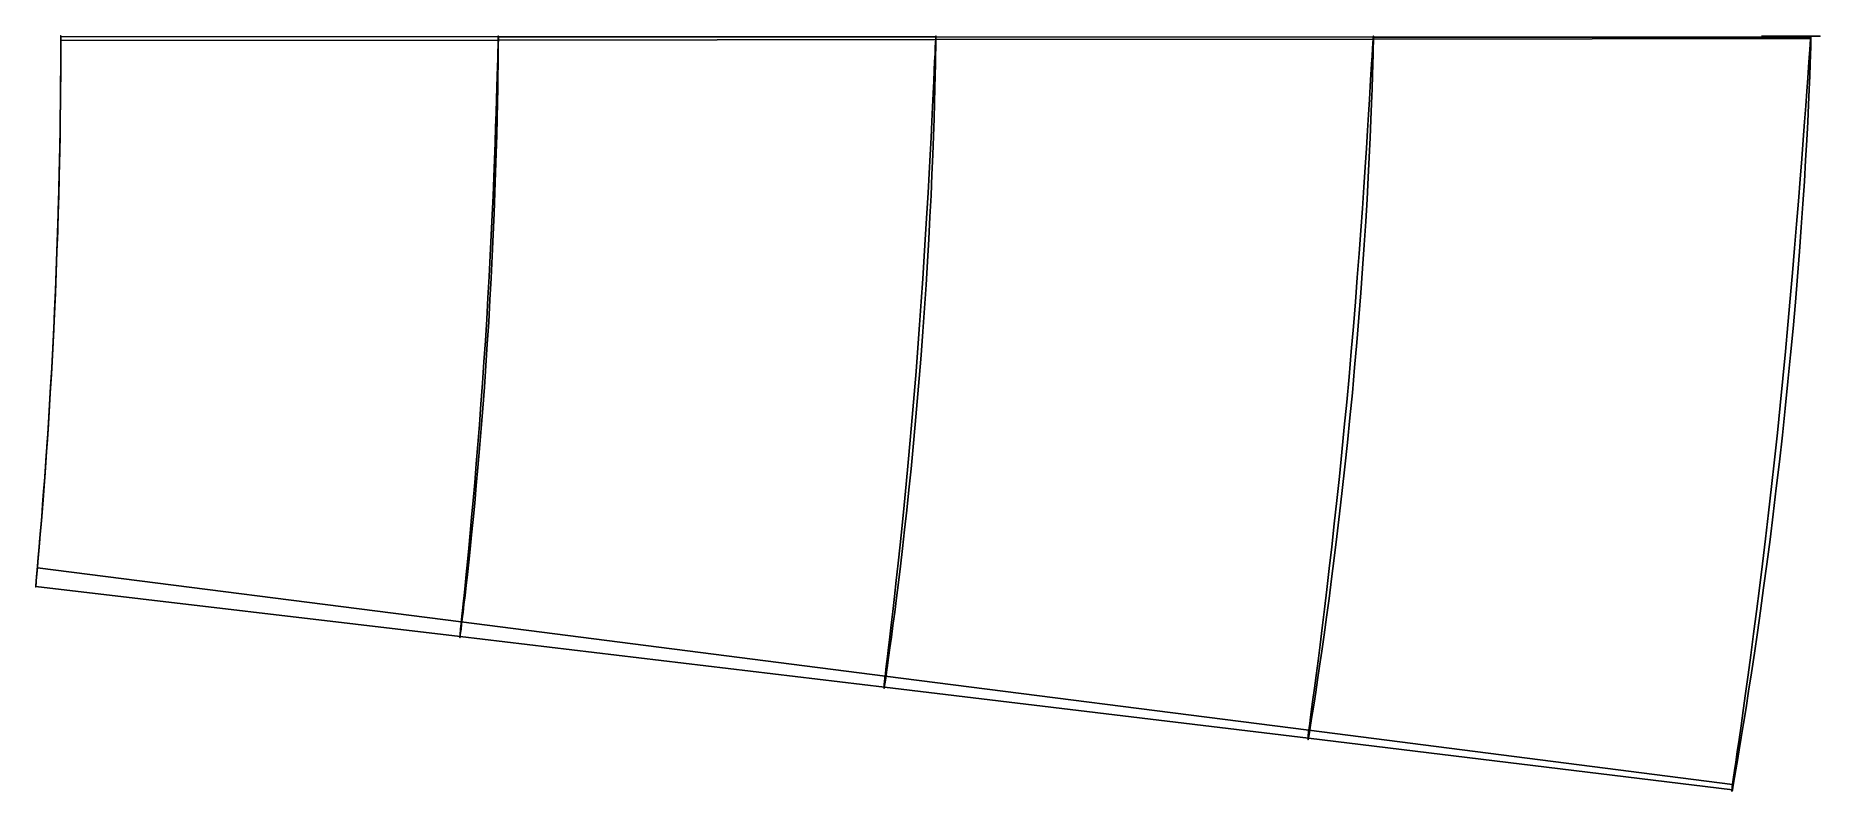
# Model space of a CAD drawing. Extents: x 308.7 to 400, y -38.6 to 0.
import ezdxf

# ---------------------------------------------------------------- set-up
doc = ezdxf.new("R2010")
doc.units = 0

msp = doc.modelspace()

# ---------------------------------------------------------------- linework, layer by layer
at = {"layer": '1', "color": 4}
for points in [[(309.999921, -0.220959, 0.007214), (309.999942, -0.190062, -0.006836), (309.999959, -0.15995, -0.017742), (309.999972, -0.130994, -0.025371), (309.999983, -0.103552, -0.029628), (309.99999, -0.077961, -0.030461), (309.999995, -0.054538, -0.027862), (309.999998, -0.033571, -0.021862), (310, -0.015317, -0.012536), (310, 0, 0), (310, 0.012193, 0.015592), (309.999999, 0.021112, 0.034047), (309.999999, 0.026651, 0.055138), (309.999999, 0.028743, 0.078605), (309.999999, 0.027365, 0.104159), (309.999999, 0.022535, 0.131486), (310, 0.014316, 0.160249), (310, 0.002809, 0.190097), (310, -0.011841, 0.220662)], [(332.380309, -0.194515, 1.435868), (332.380512, -0.166784, 1.42422), (332.380667, -0.1398, 1.415335), (332.380774, -0.113926, 1.409332), (332.380831, -0.089514, 1.406292), (332.380837, -0.066894, 1.406257), (332.380792, -0.046371, 1.409225), (332.380699, -0.028224, 1.415158), (332.380557, -0.012697, 1.423973), (332.380371, 0, 1.435553), (332.380142, 0.009697, 1.449739), (332.379873, 0.016264, 1.46634), (332.37957, 0.019614, 1.485132), (332.379236, 0.019702, 1.505861), (332.378875, 0.016529, 1.528245), (332.378492, 0.010139, 1.551985), (332.378092, 0.000621, 1.576758), (332.377681, -0.011897, 1.60223), (332.377263, -0.027244, 1.628059)], [(354.760877, -0.168946, 2.866052), (354.761218, -0.14441, 2.856599), (354.761473, -0.120559, 2.849536), (354.76164, -0.097749, 2.84497), (354.761715, -0.076317, 2.842968), (354.761698, -0.056582, 2.843558), (354.76159, -0.038837, 2.846733), (354.761392, -0.023344, 2.852445), (354.761107, -0.010335, 2.86061), (354.760741, 0, 2.871105), (354.760299, 0.007507, 2.883776), (354.759787, 0.012075, 2.898433), (354.759214, 0.013638, 2.914861), (354.758588, 0.012173, 2.932815), (354.757917, 0.007704, 2.952029), (354.757213, 0.000297, 2.972218), (354.756485, -0.009937, 2.993084), (354.755743, -0.022845, 3.014317), (354.754999, -0.038235, 3.035603)], [(377.141588, -0.143843, 4.297825), (377.14202, -0.122585, 4.29036), (377.142336, -0.101933, 4.284922), (377.14253, -0.082222, 4.2816), (377.1426, -0.063773, 4.280448), (377.142543, -0.046888, 4.281485), (377.142362, -0.03184, 4.284694), (377.142059, -0.018876, 4.290022), (377.14164, -0.008204, 4.297384), (377.141112, 0, 4.306658), (377.140483, 0.005604, 4.317694), (377.139764, 0.008518, 4.330312), (377.138967, 0.008693, 4.344308), (377.138104, 0.006129, 4.359454), (377.13719, 0.000867, 4.375502), (377.136239, -0.007006, 4.392193), (377.135266, -0.017363, 4.409255), (377.134288, -0.030033, 4.426411), (377.13332, -0.04481, 4.443381)], [(399.522376, -0.118738, 5.73128), (399.522854, -0.10091, 5.7256), (399.523192, -0.083587, 5.721587), (399.523385, -0.067078, 5.719311), (399.523429, -0.051678, 5.718813), (399.523323, -0.037664, 5.720103), (399.523069, -0.025284, 5.723158), (399.522673, -0.014761, 5.727922), (399.522141, -0.006283, 5.734311), (399.521482, 0, 5.74221), (399.52071, 0.003975, 5.751479), (399.519837, 0.005571, 5.761951), (399.51888, 0.004761, 5.773441), (399.517855, 0.001558, 5.785742), (399.51678, -0.003978, 5.798634), (399.515676, -0.01175, 5.811889), (399.51456, -0.021619, 5.825268), (399.513454, -0.033406, 5.838534), (399.512376, -0.046903, 5.851449)]]:
    msp.add_polyline3d(points, dxfattribs=at)
at = {"layer": '1', "color": 7}
for points in [[(310, 0, -50), (310, 0, 0), (310, 0, 0.6), (310, 0, 1.2), (310, 0, 1.8), (310, 0, 2.4), (310, 0, 3), (310, 0, 3.6), (310, 0, 4.2), (310, 0, 4.8), (310, 0, 5.4), (310, 0, 6), (310, 0, 6.6), (310, 0, 7.2), (310, 0, 7.8), (310, 0, 8.4), (310, 0, 9), (310, 0, 9.6), (310, 0, 10.2), (310, 0, 10.8), (310, 0, 11.4), (310, 0, 12), (310, 0, 12.6), (310, 0, 13.2), (310, 0, 13.8), (310, 0, 14.4), (310, 0, 15), (310, 0, 15.6), (310, 0, 16.2), (310, 0, 16.8), (310, 0, 17.4), (310, 0, 18), (310, 0, 18.6), (310, 0, 19.2), (310, 0, 19.8), (310, 0, 20.4), (310, 0, 21), (310, 0, 21.6), (310, 0, 22.2), (310, 0, 22.8), (310, 0, 23.4), (310, 0, 24), (310, 0, 24.6), (310, 0, 25.2), (310, 0, 25.8), (310, 0, 26.4), (310, 0, 27), (310, 0, 27.6), (310, 0, 28.2), (310, 0, 28.8), (310, 0, 29.4), (310, 0, 30), (310, 0, 30.6), (310, 0, 31.2), (310, 0, 31.8), (310, 0, 32.4), (310, 0, 33), (310, 0, 33.6), (310, 0, 34.2), (310, 0, 34.8), (310, 0, 35.4), (310, 0, 36), (310, 0, 76)], [(400, 0, -50), (400, 0, 0), (399.7, 0, 3.6), (399.521482, 0, 5.74221), (399.485463, 0, 6.174439), (399.449444, 0, 6.606667), (399.413425, 0, 7.038896), (399.377406, 0, 7.471125), (399.341387, 0, 7.903353), (399.305368, 0, 8.335582), (399.269349, 0, 8.767811), (399.23333, 0, 9.200039), (399.197311, 0, 9.632268), (399.161292, 0, 10.064497), (399.125273, 0, 10.496725), (399.089254, 0, 10.928954), (399.053235, 0, 11.361182), (399.017216, 0, 11.793411), (398.981197, 0, 12.22564), (398.945178, 0, 12.657868), (398.909159, 0, 13.090097), (398.87314, 0, 13.522326), (398.83712, 0, 13.954554), (398.801101, 0, 14.386783), (398.765082, 0, 14.819012), (398.729063, 0, 15.25124), (398.693044, 0, 15.683469), (398.657025, 0, 16.115697), (398.621006, 0, 16.547926), (398.584987, 0, 16.980155), (398.548968, 0, 17.412383), (398.512949, 0, 17.844612), (398.47693, 0, 18.276841), (398.440911, 0, 18.709069), (398.404892, 0, 19.141298), (398.368873, 0, 19.573527), (398.332854, 0, 20.005755), (398.296835, 0, 20.437984), (398.260816, 0, 20.870212), (398.224797, 0, 21.302441), (398.188778, 0, 21.73467), (398.152758, 0, 22.166898), (398.116739, 0, 22.599127), (398.08072, 0, 23.031356), (398.044701, 0, 23.463584), (398.008682, 0, 23.895813), (397.972663, 0, 24.328041), (397.936644, 0, 24.76027), (397.900625, 0, 25.192499), (397.864606, 0, 25.624727), (397.828587, 0, 26.056956), (397.792568, 0, 26.489185), (397.756549, 0, 26.921413), (397.72053, 0, 27.353642), (397.684511, 0, 27.785871), (397.648492, 0, 28.218099), (397.612473, 0, 28.650328), (397.576454, 0, 29.082556), (397.540435, 0, 29.514785), (397.504416, 0, 29.947014), (397.468396, 0, 30.379242), (397.432377, 0, 30.811471), (397.396358, 0, 31.2437), (397.360339, 0, 31.675928), (397.3, 0, 32.4), (397, 0, 36), (397, 0, 76)], [(309.999921, -0.220959, 0.007214), (332.380309, -0.194515, 1.435868), (354.760877, -0.168946, 2.866052), (377.141588, -0.143843, 4.297825), (399.522376, -0.118738, 5.73128)], [(310, -0.011841, 0.220662), (332.377263, -0.027244, 1.628059), (354.754999, -0.038235, 3.035603), (377.13332, -0.04481, 4.443381), (399.512376, -0.046903, 5.851449)], [(308.803877, -27.205982, 35.8686), (330.483994, -29.979458, 34.863328), (352.160296, -32.753369, 33.83818), (373.833843, -35.526919, 32.793335), (395.5058, -38.299509, 31.729514)], [(308.718473, -28.15856, 35.325476), (330.423947, -30.727756, 34.327184), (352.12472, -33.319924, 33.336675), (373.820062, -35.935572, 32.351637), (395.509213, -38.574377, 31.369709)]]:
    msp.add_polyline3d(points, dxfattribs=at)
at = {"layer": '1', "color": 1}
for points in [[(308.718473, -28.15856, 35.325476), (308.723618, -28.102096, 35.168875), (308.7324, -28.005448, 34.902233), (308.744804, -27.868365, 34.527096), (308.760806, -27.690514, 34.045641), (308.780348, -27.471748, 33.460512), (308.803498, -27.210288, 32.775912), (308.831013, -26.896196, 32.001595), (308.862352, -26.533897, 31.139471), (308.896898, -26.128648, 30.191407), (308.935323, -25.670331, 29.169359), (308.977713, -25.154972, 28.082376), (309.022669, -24.596546, 26.928617), (309.071445, -23.975866, 25.72824), (309.122631, -23.306635, 24.480693), (309.175964, -22.588121, 23.195305), (309.231659, -21.812399, 21.887117), (309.28803, -20.997961, 20.553173), (309.345989, -20.126085, 19.217363), (309.403453, -19.222461, 17.871884), (309.461027, -18.272184, 16.538976), (309.517095, -17.296465, 15.213991), (309.571846, -16.28718, 13.914786), (309.62419, -15.259777, 12.640873), (309.673948, -14.214278, 11.403902), (309.720768, -13.154693, 10.212376), (309.763998, -12.094023, 9.06695), (309.803916, -11.024242, 7.986045), (309.839639, -9.969857, 6.959494), (309.871635, -8.920196, 6.007568), (309.899364, -7.898364, 5.119838), (309.923093, -6.904831, 4.305541), (309.942979, -5.94556, 3.568377), (309.959063, -5.037805, 2.900504), (309.971776, -4.183039, 2.308163), (309.981451, -3.391143, 1.788786), (309.988473, -2.673259, 1.33758), (309.993346, -2.031112, 0.958184), (309.996513, -1.470376, 0.649602), (309.998379, -1.002576, 0.404087), (309.999348, -0.635982, 0.216259), (309.999774, -0.37469, 0.084205), (309.999921, -0.220959, 0.007214)], [(330.423947, -30.727756, 34.327184), (330.433285, -30.652864, 34.180153), (330.449183, -30.524933, 33.929893), (330.47155, -30.344008, 33.577897), (330.500255, -30.110169, 33.12631), (330.535112, -29.823744, 32.577739), (330.575972, -29.484151, 31.936101), (330.623115, -29.084609, 31.210606), (330.676029, -28.627987, 30.40408), (330.733963, -28.120069, 29.517671), (330.797019, -27.554658, 28.562287), (330.865027, -26.928255, 27.547593), (330.936681, -26.253369, 26.471403), (331.01237, -25.517254, 25.351977), (331.090909, -24.730121, 24.190057), (331.171644, -23.894285, 22.993088), (331.254384, -23.003639, 21.776173), (331.337615, -22.075227, 20.535413), (331.421557, -21.094684, 19.294056), (331.504504, -20.084796, 18.04365), (331.586486, -19.034353, 16.8057), (331.666164, -17.962546, 15.574866), (331.74335, -16.863533, 14.368501), (331.817096, -15.752177, 13.184979), (331.887073, -14.628874, 12.036062), (331.952812, -13.499735, 10.928118), (332.013837, -12.375122, 9.863069), (332.070085, -11.250427, 8.857478), (332.121075, -10.146357, 7.902176), (332.166917, -9.055082, 7.016461), (332.207412, -7.997078, 6.190037), (332.242712, -6.973027, 5.432414), (332.272969, -5.989422, 4.746468), (332.298431, -5.061231, 4.1251), (332.319441, -4.190586, 3.574213), (332.336398, -3.386614, 3.091317), (332.349782, -2.659443, 2.671839), (332.360025, -2.011119, 2.319344), (332.367583, -1.447098, 2.032803), (332.372975, -0.977697, 1.804767), (332.376669, -0.610257, 1.630224), (332.379027, -0.348501, 1.50747), (332.380309, -0.194515, 1.435868)], [(352.12472, -33.319924, 33.336675), (352.138245, -33.227295, 33.200522), (352.161244, -33.069248, 32.968809), (352.193545, -32.846121, 32.642955), (352.234903, -32.558441, 32.224967), (352.285002, -32.206947, 31.717384), (352.343486, -31.792041, 31.123758), (352.410176, -31.310009, 30.452137), (352.484502, -30.762635, 29.706346), (352.56563, -30.155776, 28.8871), (352.653132, -29.487048, 28.003421), (352.746536, -28.753382, 27.065775), (352.844627, -27.966016, 26.071767), (352.947028, -27.118065, 25.036854), (353.052684, -26.216498, 23.963895), (353.160631, -25.266606, 22.857776), (353.270259, -24.263806, 21.733771), (353.380237, -23.224021, 20.587077), (353.490121, -22.136587, 19.440208), (353.598572, -21.021829, 18.284298), (353.705059, -19.871801, 17.139991), (353.80852, -18.704038, 16.001363), (353.908384, -17.5145, 14.885533), (354.003862, -16.318011, 13.789306), (354.094436, -15.114886, 12.725244), (354.179586, -13.91373, 11.696694), (354.258917, -12.721876, 10.70814), (354.332074, -11.538553, 9.773199), (354.398905, -10.380642, 8.884675), (354.459164, -9.24308, 8.060582), (354.512982, -8.144105, 7.290884), (354.560347, -7.084182, 6.586025), (354.601442, -6.071183, 5.946962), (354.636678, -5.117266, 5.36851), (354.666318, -4.225611, 4.8557), (354.690832, -3.404594, 4.406297), (354.710793, -2.663502, 4.015948), (354.726571, -2.004799, 3.688004), (354.738637, -1.433654, 3.421545), (354.747638, -0.959318, 3.209445), (354.754115, -0.58838, 3.047012), (354.758443, -0.324262, 2.932728), (354.760877, -0.168946, 2.866052)], [(373.820062, -35.935572, 32.351637), (373.837666, -35.826175, 32.227529), (373.867594, -35.639572, 32.016231), (373.90959, -35.376416, 31.719101), (373.963299, -35.037586, 31.338013), (374.028265, -34.624302, 30.875286), (374.103947, -34.137835, 30.333974), (374.189783, -33.576959, 29.720715), (374.285051, -32.942956, 29.040217), (374.388847, -32.241812, 28.292684), (374.500346, -31.473796, 27.485435), (374.618677, -30.637304, 26.628722), (374.742718, -29.741795, 25.720931), (374.871496, -28.785827, 24.773538), (375.00391, -27.773495, 23.792338), (375.138833, -26.712521, 22.779418), (375.275181, -25.600216, 21.749694), (375.411841, -24.450753, 20.698493), (375.547704, -23.257927, 19.646027), (375.681793, -22.038998, 18.584424), (375.813023, -20.789526, 17.532598), (375.940607, -19.52516, 16.48482), (376.063564, -18.244114, 15.457245), (376.181313, -16.960499, 14.445966), (376.293058, -15.675108, 13.464013), (376.398363, -14.39853, 12.511678), (376.496724, -13.13561, 11.59649), (376.587628, -11.889346, 10.728275), (376.671103, -10.672748, 9.903063), (376.746589, -9.48383, 9.136678), (376.814523, -8.338635, 8.419864), (376.874651, -7.237658, 7.763995), (376.927262, -6.18974, 7.168281), (376.97285, -5.204859, 6.62943), (377.011622, -4.286995, 6.15174), (377.04412, -3.444079, 5.733029), (377.071006, -2.684492, 5.369462), (377.092603, -2.011229, 5.063977), (377.109397, -1.429206, 4.815798), (377.122179, -0.946776, 4.618111), (377.131567, -0.569823, 4.466632), (377.137951, -0.301532, 4.360021), (377.141588, -0.143843, 4.297825)], [(395.509213, -38.574377, 31.369709), (395.530713, -38.449226, 31.258468), (395.567254, -38.235844, 31.069065), (395.618504, -37.935133, 30.802711), (395.684003, -37.54831, 30.461069), (395.763168, -37.076984, 30.046225), (395.855295, -36.523067, 29.560788), (395.959541, -35.887392, 29.009712), (396.074956, -35.171521, 28.397904), (396.200578, -34.380979, 27.725824), (396.335295, -33.518179, 26.99891), (396.477836, -32.583372, 26.226392), (396.627088, -31.584459, 25.407868), (396.781727, -30.523859, 24.551111), (396.940384, -29.404501, 23.663932), (397.101913, -28.235233, 22.74653), (397.264765, -27.015884, 21.812285), (397.427973, -25.758445, 20.857953), (397.589902, -24.461405, 19.899894), (397.749797, -23.138566, 18.93293), (397.906119, -21.78944, 17.972761), (398.05827, -20.427333, 17.015229), (398.204897, -19.053151, 16.074476), (398.345612, -17.679838, 15.146853), (398.479301, -16.309487, 14.244847), (398.605713, -14.953499, 13.366789), (398.724054, -13.615538, 12.522524), (398.833826, -12.30165, 11.718036), (398.935009, -11.021502, 10.953272), (399.026825, -9.776103, 10.24124), (399.109943, -8.579222, 9.57431), (399.183787, -7.431785, 8.964463), (399.248873, -6.343615, 8.40881), (399.305622, -5.322444, 7.906885), (399.354252, -4.373338, 7.461625), (399.395366, -3.503712, 7.07119), (399.42971, -2.721239, 6.732245), (399.457576, -2.029436, 6.44722), (399.479465, -1.432983, 6.215575), (399.496323, -0.939428, 6.030873), (399.508846, -0.554072, 5.889235), (399.517443, -0.279904, 5.789504), (399.522376, -0.118738, 5.73128)]]:
    msp.add_polyline3d(points, dxfattribs=at)
at = {"layer": '1', "color": 3}
for points in [[(310, -0.011841, 0.220662), (309.999986, -0.091611, 0.372632), (309.999916, -0.227601, 0.631092), (309.999716, -0.419282, 0.994048), (309.999283, -0.666851, 1.457795), (309.998471, -0.97358, 2.014629), (309.997082, -1.344955, 2.653915), (309.994892, -1.77964, 3.371179), (309.991678, -2.271423, 4.165981), (309.987149, -2.822648, 5.028848), (309.980984, -3.433625, 5.951893), (309.972944, -4.095577, 6.935382), (309.962605, -4.814913, 7.964831), (309.949663, -5.586268, 9.036614), (309.933962, -6.398395, 10.151954), (309.91492, -7.262411, 11.291712), (309.892704, -8.155484, 12.46676), (309.866702, -9.089924, 13.656857), (309.837194, -10.045545, 14.869685), (309.803947, -11.023368, 16.094532), (309.767047, -12.015683, 17.327945), (309.726831, -13.011154, 18.569065), (309.683061, -14.014333, 19.804415), (309.636559, -15.006717, 21.038441), (309.586834, -15.999754, 22.252743), (309.535198, -16.969411, 23.455549), (309.480869, -17.932974, 24.624883), (309.425514, -18.864013, 25.770397), (309.368689, -19.774082, 26.874939), (309.311521, -20.649046, 27.939503), (309.254739, -21.482699, 28.959635), (309.198033, -22.283995, 29.92137), (309.143389, -23.029652, 30.831941), (309.090403, -23.730206, 31.677173), (309.039922, -24.378811, 32.454478), (308.993282, -24.963005, 33.164976), (308.950571, -25.486171, 33.800582), (308.911852, -25.951262, 34.354236), (308.878333, -26.347209, 34.827771), (308.850509, -26.671392, 35.218583), (308.828673, -26.923051, 35.523699), (308.813071, -27.101421, 35.740902), (308.803877, -27.205982, 35.8686)], [(332.377263, -0.027244, 1.628059), (332.374943, -0.119162, 1.770578), (332.37094, -0.27582, 2.012914), (332.365192, -0.496615, 2.353246), (332.357627, -0.781433, 2.788141), (332.348189, -1.132697, 3.310349), (332.336812, -1.55477, 3.909646), (332.323306, -2.046187, 4.581669), (332.307413, -2.60114, 5.32609), (332.288948, -3.221041, 6.133871), (332.267672, -3.905506, 6.997469), (332.243296, -4.646453, 7.917127), (332.215588, -5.448009, 8.879468), (332.184268, -6.305294, 9.880472), (332.149112, -7.207179, 10.922119), (332.10985, -8.16199, 11.985958), (332.066411, -9.149507, 13.082503), (332.018551, -10.177916, 14.193195), (331.966363, -11.230043, 15.324608), (331.909837, -12.303757, 16.468109), (331.849091, -13.392833, 17.618976), (331.784477, -14.485582, 18.777389), (331.716032, -15.585127, 19.929699), (331.644468, -16.674292, 21.080859), (331.569732, -17.761436, 22.212807), (331.492923, -18.82505, 23.334094), (331.41383, -19.878237, 24.423154), (331.333868, -20.897567, 25.490053), (331.25305, -21.891702, 26.517739), (331.172524, -22.846828, 27.508287), (331.093049, -23.758252, 28.456333), (331.01489, -24.62986, 29.350148), (330.939674, -25.44325, 30.195946), (330.867462, -26.205941, 30.98003), (330.799264, -26.910055, 31.70119), (330.736277, -27.545615, 32.360177), (330.678816, -28.115163, 32.948814), (330.627301, -28.618849, 33.461494), (330.582803, -29.04764, 33.89997), (330.545869, -29.399126, 34.261753), (330.516893, -29.6722, 34.544147), (330.496193, -29.865866, 34.745147), (330.483994, -29.979458, 34.863328)], [(354.754999, -0.038235, 3.035603), (354.75033, -0.142148, 3.168654), (354.74232, -0.319249, 3.394905), (354.73092, -0.568832, 3.712653), (354.716089, -0.890504, 4.118702), (354.697865, -1.285957, 4.606189), (354.676327, -1.758516, 5.165307), (354.651321, -2.306438, 5.791918), (354.622557, -2.924344, 6.485632), (354.589963, -3.612788, 7.237814), (354.553389, -4.370607, 8.041399), (354.512506, -5.190703, 8.896025), (354.467249, -6.074299, 9.790551), (354.417407, -7.01775, 10.719403), (354.362646, -8.009519, 11.68593), (354.303027, -9.055444, 12.672426), (354.238234, -10.13775, 13.688677), (354.168364, -11.260404, 14.718714), (354.093364, -12.409597, 15.766847), (354.013377, -13.579603, 16.827752), (353.92862, -14.766038, 17.894496), (353.839423, -15.956383, 18.968928), (353.746135, -17.152869, 20.036752), (353.649339, -18.33918, 21.103651), (353.549437, -19.520971, 22.151993), (353.447303, -20.678866, 23.190505), (353.343317, -21.822278, 24.198271), (353.238621, -22.930186, 25.1857), (353.133719, -24.008762, 26.13591), (353.029735, -25.044301, 27.052213), (352.927524, -26.033622, 27.927742), (352.82784, -26.9759, 28.753897), (352.732015, -27.85711, 29.535071), (352.640576, -28.682035, 30.258291), (352.554645, -29.441806, 30.924015), (352.475303, -30.128882, 31.531929), (352.403138, -30.744606, 32.074147), (352.338856, -31.286843, 32.54673), (352.283393, -31.748555, 32.950849), (352.237369, -32.127385, 33.284142), (352.201272, -32.42185, 33.544253), (352.175489, -32.63078, 33.729358), (352.160296, -32.753369, 33.83818)], [(377.13332, -0.04481, 4.443381), (377.126257, -0.160691, 4.566806), (377.114161, -0.358234, 4.776725), (377.097, -0.63661, 5.071502), (377.074765, -0.995166, 5.448162), (377.047589, -1.434861, 5.900306), (377.015711, -1.958079, 6.418514), (376.97902, -2.562767, 6.998899), (376.937203, -3.243993, 7.640784), (376.890302, -4.001309, 8.336212), (376.838269, -4.832976, 9.078373), (376.780758, -5.732534, 9.866405), (376.717811, -6.698822, 10.69135), (376.649371, -7.72892, 11.546222), (376.574923, -8.811023, 12.435689), (376.494867, -9.948418, 13.343277), (376.408684, -11.125999, 14.277093), (376.316699, -12.343373, 15.224966), (376.218839, -13.58995, 16.188057), (376.115248, -14.856885, 17.164791), (376.006376, -16.14107, 18.145946), (375.892458, -17.42967, 19.13467), (375.774216, -18.723334, 20.116841), (375.652071, -20.007043, 21.098122), (375.526905, -21.283532, 22.062061), (375.39935, -22.535823, 23.016686), (375.270395, -23.769083, 23.943135), (375.140886, -24.965511, 24.850598), (375.01185, -26.128233, 25.723426), (374.884324, -27.244104, 26.565674), (374.759378, -28.311016, 27.368764), (374.638091, -29.323883, 28.128117), (374.521625, -30.272764, 28.845185), (374.410972, -31.1593, 29.508787), (374.307256, -31.974778, 30.120121), (374.211548, -32.71305, 30.678065), (374.124718, -33.374403, 31.175052), (374.04765, -33.955103, 31.608777), (373.98121, -34.449624, 31.979658), (373.926095, -34.855616, 32.285408), (373.88288, -35.171356, 32.523927), (373.852019, -35.395457, 32.693627), (373.833843, -35.526919, 32.793335)], [(399.512376, -0.046903, 5.851449), (399.502881, -0.17492, 5.964971), (399.486644, -0.393053, 6.157955), (399.463643, -0.700412, 6.428915), (399.433905, -1.096084, 6.775097), (399.39766, -1.580366, 7.19056), (399.355326, -2.154731, 7.666332), (399.306827, -2.816755, 8.198857), (399.251856, -3.56187, 8.787073), (399.190569, -4.388728, 9.423678), (399.123015, -5.294848, 10.102385), (399.048905, -6.27459, 10.821206), (398.968254, -7.324243, 11.574276), (398.881283, -8.441514, 12.352835), (398.787236, -9.614625, 13.162535), (398.686803, -10.844133, 13.988957), (398.579358, -12.117409, 14.83789), (398.465266, -13.430144, 15.701632), (398.344605, -14.774156, 16.578124), (398.217372, -16.138713, 17.46879), (398.084353, -17.520748, 18.363197), (397.945664, -18.907887, 19.264758), (397.802405, -20.298703, 20.160482), (397.654872, -21.679901, 21.054943), (397.504361, -23.050837, 21.934239), (397.351354, -24.397394, 22.804204), (397.197319, -25.720135, 23.64973), (397.042928, -27.004768, 24.477243), (396.889667, -28.251011, 25.273627), (396.738474, -29.446986, 26.042521), (396.590761, -30.590443, 26.774576), (396.447706, -31.673867, 27.468331), (396.31051, -32.689916, 28.122622), (396.180538, -33.637448, 28.72852), (396.058892, -34.508409, 29.287206), (395.946712, -35.297667, 29.79662), (395.845146, -36.003977, 30.250329), (395.755164, -36.622919, 30.647014), (395.677637, -37.150142, 30.98613), (395.613351, -37.583174, 31.265554), (395.562961, -37.920041, 31.483465), (395.526986, -38.159196, 31.638462), (395.5058, -38.299509, 31.729514)]]:
    msp.add_polyline3d(points, dxfattribs=at)
at = {"layer": '1', "color": 2}
for points in [[(308.803877, -27.205982, 35.8686), (308.798617, -27.265619, 35.93093), (308.792557, -27.334173, 35.983244), (308.785835, -27.410003, 36.024293), (308.778608, -27.491295, 36.053094), (308.771046, -27.576099, 36.068954), (308.763328, -27.662377, 36.071487), (308.755641, -27.748052, 36.060621), (308.74817, -27.831053, 36.036605), (308.7411, -27.909372, 36), (308.734607, -27.981106, 35.95167), (308.728854, -28.04451, 35.892763), (308.723987, -28.098035, 35.824682), (308.720131, -28.14037, 35.749059), (308.717386, -28.170476, 35.667712), (308.715822, -28.187608, 35.582601), (308.715481, -28.191343, 35.495788), (308.716372, -28.181582, 35.409379), (308.718473, -28.15856, 35.325476)], [(330.483994, -29.979458, 34.863328), (330.478233, -30.03422, 34.911984), (330.471979, -30.095952, 34.951365), (330.465383, -30.163124, 34.980496), (330.458605, -30.234071, 34.998656), (330.451812, -30.307031, 35.005393), (330.445173, -30.380192, 35.000538), (330.438853, -30.45173, 34.984205), (330.433011, -30.519861, 34.956796), (330.427797, -30.58288, 34.918982), (330.423346, -30.639207, 34.871696), (330.419772, -30.687425, 34.816107), (330.41717, -30.72632, 34.753592), (330.415611, -30.754909, 34.685702), (330.415136, -30.772465, 34.614128), (330.415761, -30.77854, 34.540655), (330.417471, -30.772975, 34.467119), (330.420223, -30.755905, 34.395362), (330.423947, -30.727756, 34.327184)], [(352.160296, -32.753369, 33.83818), (352.154482, -32.802029, 33.874834), (352.148464, -32.855935, 33.903174), (352.142392, -32.913704, 33.922473), (352.136423, -32.973853, 33.932236), (352.130708, -33.034836, 33.932212), (352.125395, -33.095085, 33.922402), (352.12062, -33.153046, 33.903055), (352.11651, -33.207225, 33.874667), (352.113172, -33.256221, 33.837964), (352.110697, -33.298764, 33.793888), (352.10915, -33.333752, 33.74357), (352.108575, -33.360273, 33.688302), (352.108991, -33.377635, 33.629508), (352.110387, -33.385383, 33.5687), (352.112731, -33.38331, 33.507449), (352.115961, -33.371466, 33.447336), (352.119992, -33.350154, 33.389916), (352.12472, -33.319924, 33.336675)], [(373.833843, -35.526919, 32.793335), (373.828403, -35.568287, 32.819671), (373.823007, -35.613413, 32.838875), (373.8178, -35.661098, 32.85044), (373.812917, -35.710074, 32.854056), (373.80849, -35.759039, 32.84963), (373.804635, -35.80669, 32.837278), (373.801457, -35.851756, 32.817328), (373.799042, -35.893035, 32.790312), (373.797456, -35.929426, 32.756946), (373.796742, -35.959955, 32.718119), (373.796923, -35.983804, 32.674863), (373.797995, -36.000333, 32.62833), (373.799931, -36.009096, 32.579759), (373.80268, -36.009855, 32.530445), (373.80617, -36.002586, 32.481703), (373.810307, -35.987482, 32.434833), (373.81498, -35.964943, 32.391088), (373.820062, -35.935572, 32.351637)], [(395.5058, -38.299509, 31.729514), (395.501131, -38.33245, 31.747173), (395.496694, -38.367898, 31.759107), (395.492613, -38.404878, 31.764987), (395.488998, -38.442373, 31.764652), (395.485949, -38.479351, 31.758112), (395.483551, -38.514794, 31.745547), (395.48187, -38.547727, 31.727303), (395.480953, -38.577242, 31.703882), (395.480827, -38.602525, 31.675928), (395.481495, -38.622878, 31.644211), (395.482941, -38.637738, 31.609604), (395.485126, -38.646693, 31.57306), (395.48799, -38.649496, 31.535585), (395.491455, -38.646066, 31.498212), (395.495424, -38.636496, 31.46197), (395.499789, -38.62105, 31.42786), (395.504428, -38.600151, 31.39682), (395.509213, -38.574377, 31.369709)]]:
    msp.add_polyline3d(points, dxfattribs=at)

doc.saveas('drawing.dxf')
